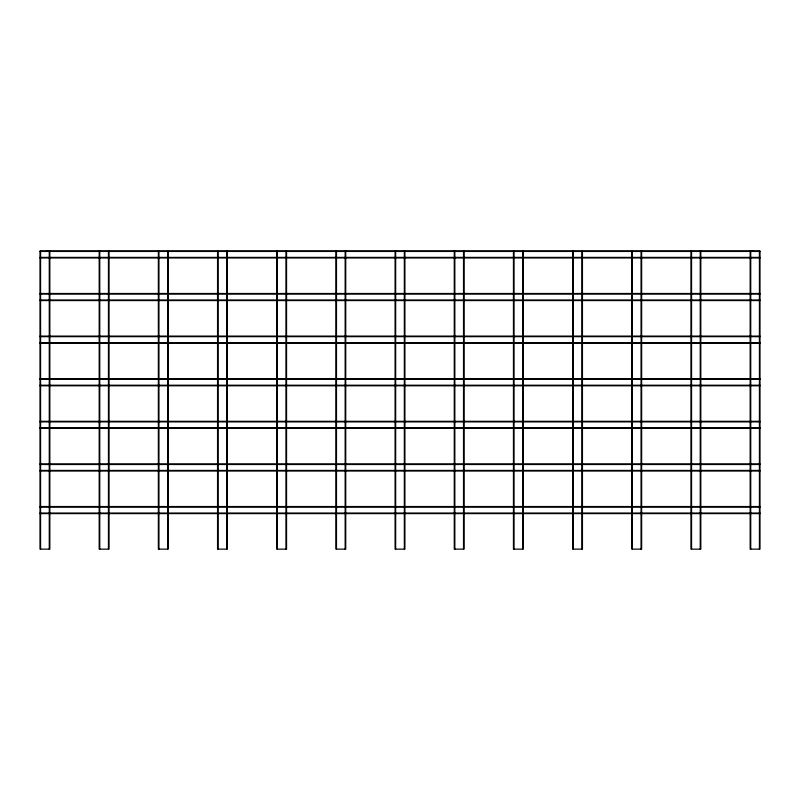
<?xml version="1.0" encoding="UTF-8"?>
<svg xmlns="http://www.w3.org/2000/svg" width="800" height="800" viewBox="0 0 800 800"><rect width="100%" height="100%" fill="white"/><g stroke="black" fill="none" stroke-linecap="round" stroke-linejoin="round"><path stroke-width="1.2" d="M40 251.46L760 251.46M40 257.38L760 257.38M40 257.97L760 257.97M40 293.48L760 293.48M40 294.07L760 294.07M40 299.99L760 299.99M40 300.58L760 300.58M40 336.09L760 336.09M40 336.68L760 336.68M40 342.6L760 342.6M40 343.19L760 343.19M40 378.7L760 378.7M40 379.29L760 379.29M40 385.21L760 385.21M40 385.8L760 385.8M40 421.3L760 421.3M40 421.9L760 421.9M40 427.81L760 427.81M40 428.41L760 428.41M40 463.91L760 463.91M40 464.51L760 464.51M40 470.42L760 470.42M40 471.02L760 471.02M40 506.52L760 506.52M40 507.11L760 507.11M40 513.03L760 513.03M40 513.62L760 513.62M759.41 250.87L759.41 549.13M752.9 250.87L752.9 251.46M750.74 250.87L750.74 549.13M750.15 250.87L750.15 549.13L760 549.13L760 250.87L40 250.87L40 549.13L49.85 549.13L49.85 250.87M700.82 250.87L700.82 549.13L690.97 549.13L690.97 250.87M700.23 250.87L700.23 549.13M691.56 250.87L691.56 549.13M641.64 250.87L641.64 549.13L631.79 549.13L631.79 250.87M641.05 250.87L641.05 549.13M632.39 250.87L632.39 549.13M582.46 250.87L582.46 549.13L572.61 549.13L572.61 250.87M581.87 250.87L581.87 549.13M573.21 250.87L573.21 549.13M523.28 250.87L523.28 549.13L513.44 549.13L513.44 250.87M522.69 250.87L522.69 549.13M514.03 250.87L514.03 549.13M464.1 250.87L464.1 549.13L454.26 549.13L454.26 250.87M463.51 250.87L463.51 549.13M454.85 250.87L454.85 549.13M404.92 250.87L404.92 549.13L395.08 549.13L395.08 250.87M404.33 250.87L404.33 549.13M395.67 250.87L395.67 549.13M345.74 250.87L345.74 549.13L335.9 549.13L335.9 250.87M345.15 250.87L345.15 549.13M336.49 250.87L336.49 549.13M286.56 250.87L286.56 549.13L276.72 549.13L276.72 250.87M285.97 250.87L285.97 549.13M277.31 250.87L277.31 549.13M227.39 250.87L227.39 549.13L217.54 549.13L217.54 250.87M226.79 250.87L226.79 549.13M218.13 250.87L218.13 549.13M168.21 250.87L168.21 549.13L158.36 549.13L158.36 250.87M167.61 250.87L167.61 549.13M158.95 250.87L158.95 549.13M109.03 250.87L109.03 549.13L99.18 549.13L99.18 250.87M108.44 250.87L108.44 549.13M99.77 250.87L99.77 549.13M49.26 250.87L49.26 549.13M47.1 250.87L47.1 251.46M40.59 250.87L40.59 549.13"/></g></svg>
